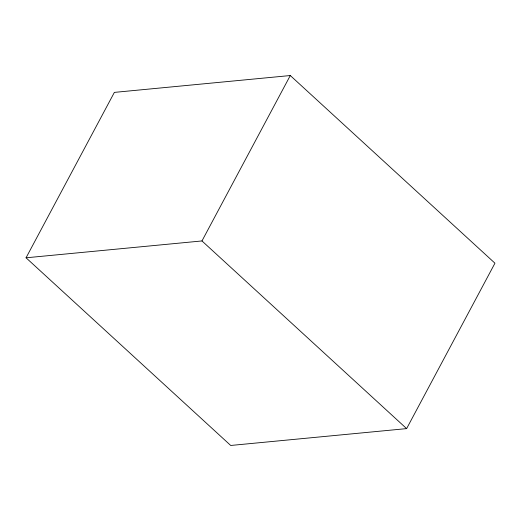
<?xml version="1.0" encoding="UTF-8"?>
<svg xmlns="http://www.w3.org/2000/svg" width="521" height="521" viewBox="0 0 521 521"><rect width="100%" height="100%" fill="white"/><g stroke="black" fill="none" stroke-linecap="round" stroke-linejoin="round"><path stroke-width="0.78" d="M26.05 257.797L114.373 92.386L290.288 75.538L494.95 263.203L406.627 428.614L230.712 445.462L26.05 257.797L201.972 240.943L406.627 428.614M201.972 240.943L290.288 75.538"/></g></svg>
